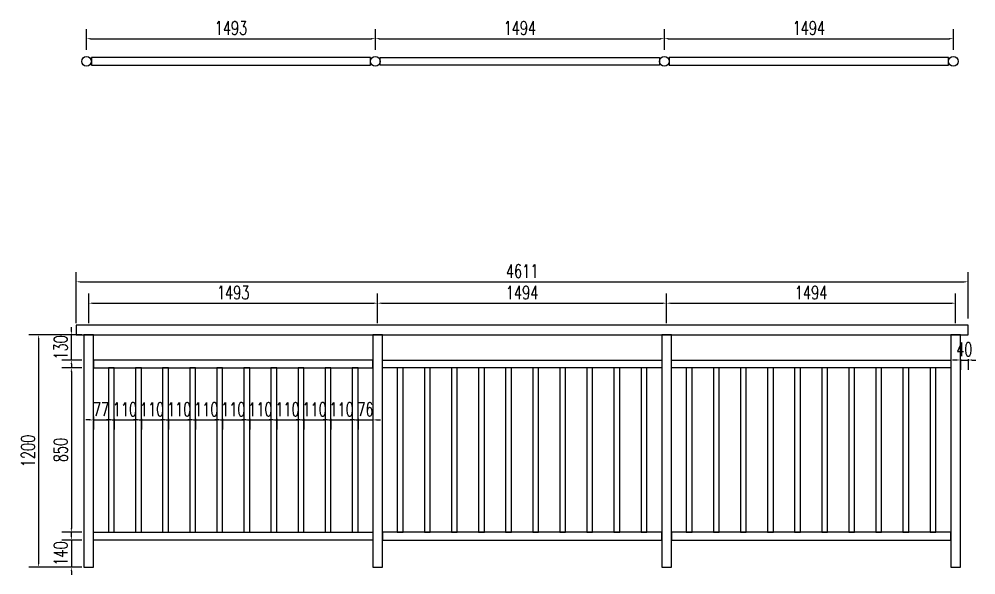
# Model space of a CAD drawing. Header units: millimetres. Extents: x -2430464 to 225692, y -180 to 1805330.
# Drawn here: x -1553656 to -1548710, y 614813 to 617684 of the extents above; entities that cross this region are included whole.
import ezdxf

# ---------------------------------------------------------------- set-up
doc = ezdxf.new("R2010")
doc.units = ezdxf.units.MM
doc.header["$LTSCALE"] = 1000
doc.layers.get('0').update_dxf_attribs({"linetype": 'CONTINUOUS'})
doc.layers.get('DEFPOINTS').update_dxf_attribs({"linetype": 'CONTINUOUS'})
for name, color, linetype in [('W-PLASTIC_RAILINGS塑木栏杆', 6, 'CONTINUOUS'), ('W-STEEL_FRAME钢架', 3, 'CONTINUOUS'), ('W-WOOD_FLOOR木地板', 30, 'CONTINUOUS'), ('景-通用-文字', 7, 'CONTINUOUS')]:
    doc.layers.add(name, color=color, linetype=linetype)
doc.styles.add('STANDARD_T3', font='simplex.shx', dxfattribs={"width": 0.7, "bigfont": 'gbcbig.shx'})
doc.dimstyles.new('W&&20', dxfattribs={"dimtxt": 70, "dimasz": 20, "dimexe": 50, "dimexo": 60, "dimgap": 20, "dimtad": 1, "dimdec": 0, "dimzin": 0, "dimdsep": 46, "dimtxsty": 'STANDARD_T3', "dimcen": 0.09, "dimclrd": 1, "dimclre": 1, "dimclrt": 7, "dimazin": 2, "dimtfac": 1, "dimtdec": 0, "dimtix": 1, "dimtmove": 2, "dimatfit": 3, "dimfxl": 0, "dimtolj": 1, "dimtzin": 0, "dimarcsym": 0})

# ---------------------------------------------------------------- blocks, each defined once
blk = doc.blocks.new('*D629')
at = {"layer": 'DEFPOINTS', "color": 0, "transparency": 16777216}
for p in [(-1553361.2, 616052.8), (-1553555.2, 614852.8), (-1553321.2, 614852.8)]:
    blk.add_point(p, dxfattribs=at)
at = {"layer": 'W-WOOD_FLOOR木地板', "color": 1, "lineweight": -2, "transparency": 16777216}
for p, q in [((-1553421.2, 616052.8), (-1553605.2, 616052.8)), ((-1553555.2, 616032.8), (-1553555.2, 614872.8)), ((-1553381.2, 614852.8), (-1553605.2, 614852.8))]:
    blk.add_line(p, q, dxfattribs=at)
at = {"layer": 'W-WOOD_FLOOR木地板', "color": 1, "transparency": 16777216}
for points in [[(-1553558.6, 616032.8), (-1553551.9, 616032.8), (-1553555.2, 616052.8)], [(-1553558.6, 614872.8), (-1553551.9, 614872.8), (-1553555.2, 614852.8)]]:
    blk.add_solid(points, dxfattribs=at)
at = {"layer": 'W-WOOD_FLOOR木地板', "color": 7, "transparency": 16777216, "insert": (-1553610.2, 615452.8), "char_height": 70, "attachment_point": 5, "rotation": 90, "style": 'STANDARD_T3'}
blk.add_mtext('\\A1;1200', dxfattribs=at)
blk = doc.blocks.new('*D630')
at = {"layer": 'DEFPOINTS', "color": 0, "transparency": 16777216}
for p in [(-1553271.2, 615882.8), (-1553386.2, 615032.8), (-1553271.2, 615032.8)]:
    blk.add_point(p, dxfattribs=at)
at = {"layer": 'W-WOOD_FLOOR木地板', "color": 1, "lineweight": -2, "transparency": 16777216}
for p, q in [((-1553331.2, 615882.8), (-1553436.2, 615882.8)), ((-1553386.2, 615862.8), (-1553386.2, 615052.8)), ((-1553331.2, 615032.8), (-1553436.2, 615032.8))]:
    blk.add_line(p, q, dxfattribs=at)
at = {"layer": 'W-WOOD_FLOOR木地板', "color": 1, "transparency": 16777216}
for points in [[(-1553389.6, 615862.8), (-1553382.9, 615862.8), (-1553386.2, 615882.8)], [(-1553389.6, 615052.8), (-1553382.9, 615052.8), (-1553386.2, 615032.8)]]:
    blk.add_solid(points, dxfattribs=at)
at = {"layer": 'W-WOOD_FLOOR木地板', "color": 7, "transparency": 16777216, "insert": (-1553441.2, 615457.8), "char_height": 70, "attachment_point": 5, "rotation": 90, "style": 'STANDARD_T3'}
blk.add_mtext('\\A1;850', dxfattribs=at)
blk = doc.blocks.new('*D628')
at = {"layer": 'DEFPOINTS', "color": 0, "transparency": 16777216}
for p in [(-1553386.2, 616052.8), (-1553271.2, 616052.8), (-1553271.2, 615922.8)]:
    blk.add_point(p, dxfattribs=at)
at = {"layer": 'W-WOOD_FLOOR木地板', "color": 1, "lineweight": -2, "transparency": 16777216}
for p, q in [((-1553386.2, 616072.8), (-1553386.2, 616092.8)), ((-1553331.2, 616052.8), (-1553436.2, 616052.8)), ((-1553386.2, 615922.8), (-1553386.2, 616052.8)), ((-1553331.2, 615922.8), (-1553436.2, 615922.8)), ((-1553386.2, 615902.8), (-1553386.2, 615882.8))]:
    blk.add_line(p, q, dxfattribs=at)
at = {"layer": 'W-WOOD_FLOOR木地板', "color": 1, "transparency": 16777216}
for points in [[(-1553389.6, 616072.8), (-1553382.9, 616072.8), (-1553386.2, 616052.8)], [(-1553389.6, 615902.8), (-1553382.9, 615902.8), (-1553386.2, 615922.8)]]:
    blk.add_solid(points, dxfattribs=at)
at = {"layer": 'W-WOOD_FLOOR木地板', "color": 7, "transparency": 16777216, "insert": (-1553441.2, 615987.8), "char_height": 70, "attachment_point": 5, "rotation": 90, "style": 'STANDARD_T3'}
blk.add_mtext('\\A1;130', dxfattribs=at)
blk = doc.blocks.new('*D631')
at = {"layer": 'DEFPOINTS', "color": 0, "transparency": 16777216}
for p in [(-1553271.2, 614992.8), (-1553386.2, 614852.8), (-1553271.2, 614852.8)]:
    blk.add_point(p, dxfattribs=at)
at = {"layer": 'W-WOOD_FLOOR木地板', "color": 1, "lineweight": -2, "transparency": 16777216}
for p, q in [((-1553386.2, 615012.8), (-1553386.2, 615032.8)), ((-1553331.2, 614992.8), (-1553436.2, 614992.8)), ((-1553386.2, 614992.8), (-1553386.2, 614852.8)), ((-1553331.2, 614852.8), (-1553436.2, 614852.8)), ((-1553386.2, 614832.8), (-1553386.2, 614812.8))]:
    blk.add_line(p, q, dxfattribs=at)
at = {"layer": 'W-WOOD_FLOOR木地板', "color": 1, "transparency": 16777216}
for points in [[(-1553389.5, 615012.8), (-1553382.8, 615012.8), (-1553386.2, 614992.8)], [(-1553389.5, 614832.8), (-1553382.8, 614832.8), (-1553386.2, 614852.8)]]:
    blk.add_solid(points, dxfattribs=at)
at = {"layer": 'W-WOOD_FLOOR木地板', "color": 7, "transparency": 16777216, "insert": (-1553441.2, 614922.8), "char_height": 70, "attachment_point": 5, "rotation": 90, "style": 'STANDARD_T3'}
blk.add_mtext('\\A1;140', dxfattribs=at)
blk = doc.blocks.new('*D632')
at = {"layer": 'DEFPOINTS', "color": 0, "transparency": 16777216}
for p in [(-1551803.2, 616216.3), (-1553296.2, 616052.8), (-1551803.2, 616052.8)]:
    blk.add_point(p, dxfattribs=at)
at = {"layer": 'W-WOOD_FLOOR木地板', "color": 1, "lineweight": -2, "transparency": 16777216}
for p, q in [((-1553296.2, 616112.8), (-1553296.2, 616266.3)), ((-1551803.2, 616112.8), (-1551803.2, 616266.3)), ((-1553276.2, 616216.3), (-1551823.2, 616216.3))]:
    blk.add_line(p, q, dxfattribs=at)
at = {"layer": 'W-WOOD_FLOOR木地板', "color": 1, "transparency": 16777216}
for points in [[(-1553276.2, 616219.6), (-1553276.2, 616212.9), (-1553296.2, 616216.3)], [(-1551823.2, 616219.6), (-1551823.2, 616212.9), (-1551803.2, 616216.3)]]:
    blk.add_solid(points, dxfattribs=at)
at = {"layer": 'W-WOOD_FLOOR木地板', "color": 7, "transparency": 16777216, "insert": (-1552549.7, 616271.3), "char_height": 70, "attachment_point": 5, "style": 'STANDARD_T3'}
blk.add_mtext('\\A1;1493', dxfattribs=at)
blk = doc.blocks.new('*D633')
at = {"layer": 'DEFPOINTS', "color": 0, "transparency": 16777216}
for p in [(-1550309.2, 616216.3), (-1551803.2, 616052.8), (-1550309.2, 616052.8)]:
    blk.add_point(p, dxfattribs=at)
at = {"layer": 'W-WOOD_FLOOR木地板', "color": 1, "lineweight": -2, "transparency": 16777216}
for p, q in [((-1551803.2, 616112.8), (-1551803.2, 616266.3)), ((-1550309.2, 616112.8), (-1550309.2, 616266.3)), ((-1551783.2, 616216.3), (-1550329.2, 616216.3))]:
    blk.add_line(p, q, dxfattribs=at)
at = {"layer": 'W-WOOD_FLOOR木地板', "color": 1, "transparency": 16777216}
for points in [[(-1551783.2, 616219.6), (-1551783.2, 616212.9), (-1551803.2, 616216.3)], [(-1550329.2, 616219.6), (-1550329.2, 616212.9), (-1550309.2, 616216.3)]]:
    blk.add_solid(points, dxfattribs=at)
at = {"layer": 'W-WOOD_FLOOR木地板', "color": 7, "transparency": 16777216, "insert": (-1551056.2, 616271.3), "char_height": 70, "attachment_point": 5, "style": 'STANDARD_T3'}
blk.add_mtext('\\A1;1494', dxfattribs=at)
blk = doc.blocks.new('*D634')
at = {"layer": 'DEFPOINTS', "color": 0, "transparency": 16777216}
for p in [(-1548815.2, 616216.3), (-1550309.2, 616052.8), (-1548815.2, 616052.8)]:
    blk.add_point(p, dxfattribs=at)
at = {"layer": 'W-WOOD_FLOOR木地板', "color": 1, "lineweight": -2, "transparency": 16777216}
for p, q in [((-1550309.2, 616112.8), (-1550309.2, 616266.3)), ((-1548815.2, 616112.8), (-1548815.2, 616266.3)), ((-1550289.2, 616216.3), (-1548835.2, 616216.3))]:
    blk.add_line(p, q, dxfattribs=at)
at = {"layer": 'W-WOOD_FLOOR木地板', "color": 1, "transparency": 16777216}
for points in [[(-1550289.2, 616219.6), (-1550289.2, 616212.9), (-1550309.2, 616216.3)], [(-1548835.2, 616219.6), (-1548835.2, 616212.9), (-1548815.2, 616216.3)]]:
    blk.add_solid(points, dxfattribs=at)
at = {"layer": 'W-WOOD_FLOOR木地板', "color": 7, "transparency": 16777216, "insert": (-1549562.2, 616271.3), "char_height": 70, "attachment_point": 5, "style": 'STANDARD_T3'}
blk.add_mtext('\\A1;1494', dxfattribs=at)
blk = doc.blocks.new('*U1099')
at = {"layer": 'W-PLASTIC_RAILINGS塑木栏杆'}
blk.add_lwpolyline([(-15, -420), (15, -420), (15, 430), (-15, 430)], close=True, dxfattribs=at)
blk = doc.blocks.new('*U1100')
at = {"layer": 'W-PLASTIC_RAILINGS塑木栏杆', "color": 0, "linetype": 'ByBlock', "lineweight": -2, "transparency": 16777216}
for p in [(0, 0), (140, 0), (280, 0), (420, 0), (560, 0), (700, 0), (840, 0), (980, 0), (1120, 0), (1260, 0)]:
    blk.add_blockref('*U1099', p, dxfattribs=at)
blk = doc.blocks.new('*D1111')
at = {"layer": 'DEFPOINTS', "color": 0, "transparency": 16777216}
for p in [(-1553271.2, 615690.3), (-1553194.2, 615690.3), (-1553194.2, 615613.3)]:
    blk.add_point(p, dxfattribs=at)
at = {"layer": 'W-WOOD_FLOOR木地板', "color": 1, "lineweight": -2, "transparency": 16777216}
for p, q in [((-1553271.2, 615630.3), (-1553271.2, 615563.3)), ((-1553194.2, 615630.3), (-1553194.2, 615563.3)), ((-1553291.2, 615613.3), (-1553311.2, 615613.3)), ((-1553271.2, 615613.3), (-1553194.2, 615613.3)), ((-1553174.2, 615613.3), (-1553154.2, 615613.3))]:
    blk.add_line(p, q, dxfattribs=at)
at = {"layer": 'W-WOOD_FLOOR木地板', "color": 1, "transparency": 16777216}
for points in [[(-1553291.2, 615616.6), (-1553291.2, 615609.9), (-1553271.2, 615613.3)], [(-1553174.2, 615616.6), (-1553174.2, 615609.9), (-1553194.2, 615613.3)]]:
    blk.add_solid(points, dxfattribs=at)
at = {"layer": 'W-WOOD_FLOOR木地板', "color": 7, "transparency": 16777216, "insert": (-1553232.7, 615668.3), "char_height": 70, "attachment_point": 5, "style": 'STANDARD_T3'}
blk.add_mtext('\\A1;77', dxfattribs=at)
blk = doc.blocks.new('*D1101')
at = {"layer": 'DEFPOINTS', "color": 0, "transparency": 16777216}
for p in [(-1552324.2, 615737.2), (-1552214.2, 615737.2), (-1552214.2, 615613.3)]:
    blk.add_point(p, dxfattribs=at)
at = {"layer": '景-通用-文字', "color": 1, "lineweight": -2, "transparency": 16777216}
for p, q in [((-1552344.2, 615613.3), (-1552364.2, 615613.3)), ((-1552324.2, 615618.3), (-1552324.2, 615563.3)), ((-1552324.2, 615613.3), (-1552214.2, 615613.3)), ((-1552214.2, 615618.3), (-1552214.2, 615563.3)), ((-1552194.2, 615613.3), (-1552174.2, 615613.3))]:
    blk.add_line(p, q, dxfattribs=at)
at = {"layer": '景-通用-文字', "color": 1, "transparency": 16777216}
for points in [[(-1552344.2, 615616.6), (-1552344.2, 615609.9), (-1552324.2, 615613.3)], [(-1552194.2, 615616.6), (-1552194.2, 615609.9), (-1552214.2, 615613.3)]]:
    blk.add_solid(points, dxfattribs=at)
at = {"layer": '景-通用-文字', "color": 7, "transparency": 16777216, "insert": (-1552269.2, 615668.3), "char_height": 70, "attachment_point": 5, "style": 'STANDARD_T3'}
blk.add_mtext('\\A1;110', dxfattribs=at)
blk = doc.blocks.new('*D1102')
at = {"layer": 'DEFPOINTS', "color": 0, "transparency": 16777216}
for p in [(-1552044.2, 615737.2), (-1551934.2, 615737.2), (-1551934.2, 615613.3)]:
    blk.add_point(p, dxfattribs=at)
at = {"layer": '景-通用-文字', "color": 1, "lineweight": -2, "transparency": 16777216}
for p, q in [((-1552064.2, 615613.3), (-1552084.2, 615613.3)), ((-1552044.2, 615618.3), (-1552044.2, 615563.3)), ((-1552044.2, 615613.3), (-1551934.2, 615613.3)), ((-1551934.2, 615618.3), (-1551934.2, 615563.3)), ((-1551914.2, 615613.3), (-1551894.2, 615613.3))]:
    blk.add_line(p, q, dxfattribs=at)
at = {"layer": '景-通用-文字', "color": 1, "transparency": 16777216}
for points in [[(-1552064.2, 615616.6), (-1552064.2, 615609.9), (-1552044.2, 615613.3)], [(-1551914.2, 615616.6), (-1551914.2, 615609.9), (-1551934.2, 615613.3)]]:
    blk.add_solid(points, dxfattribs=at)
at = {"layer": '景-通用-文字', "color": 7, "transparency": 16777216, "insert": (-1551989.2, 615668.3), "char_height": 70, "attachment_point": 5, "style": 'STANDARD_T3'}
blk.add_mtext('\\A1;110', dxfattribs=at)
blk = doc.blocks.new('*D1103')
at = {"layer": 'DEFPOINTS', "color": 0, "transparency": 16777216}
for p in [(-1551904.2, 615737.2), (-1551828.2, 615737.2), (-1551828.2, 615613.3)]:
    blk.add_point(p, dxfattribs=at)
at = {"layer": '景-通用-文字', "color": 1, "lineweight": -2, "transparency": 16777216}
for p, q in [((-1551924.2, 615613.3), (-1551944.2, 615613.3)), ((-1551904.2, 615618.3), (-1551904.2, 615563.3)), ((-1551904.2, 615613.3), (-1551828.2, 615613.3)), ((-1551828.2, 615618.3), (-1551828.2, 615563.3)), ((-1551808.2, 615613.3), (-1551788.2, 615613.3))]:
    blk.add_line(p, q, dxfattribs=at)
at = {"layer": '景-通用-文字', "color": 1, "transparency": 16777216}
for points in [[(-1551924.2, 615616.6), (-1551924.2, 615609.9), (-1551904.2, 615613.3)], [(-1551808.2, 615616.6), (-1551808.2, 615609.9), (-1551828.2, 615613.3)]]:
    blk.add_solid(points, dxfattribs=at)
at = {"layer": '景-通用-文字', "color": 7, "transparency": 16777216, "insert": (-1551866.2, 615668.3), "char_height": 70, "attachment_point": 5, "style": 'STANDARD_T3'}
blk.add_mtext('\\A1;76', dxfattribs=at)
blk = doc.blocks.new('*D1104')
at = {"layer": 'DEFPOINTS', "color": 0, "transparency": 16777216}
for p in [(-1552184.2, 615737.2), (-1552074.2, 615737.2), (-1552074.2, 615613.3)]:
    blk.add_point(p, dxfattribs=at)
at = {"layer": '景-通用-文字', "color": 1, "lineweight": -2, "transparency": 16777216}
for p, q in [((-1552204.2, 615613.3), (-1552224.2, 615613.3)), ((-1552184.2, 615618.3), (-1552184.2, 615563.3)), ((-1552184.2, 615613.3), (-1552074.2, 615613.3)), ((-1552074.2, 615618.3), (-1552074.2, 615563.3)), ((-1552054.2, 615613.3), (-1552034.2, 615613.3))]:
    blk.add_line(p, q, dxfattribs=at)
at = {"layer": '景-通用-文字', "color": 1, "transparency": 16777216}
for points in [[(-1552204.2, 615616.6), (-1552204.2, 615609.9), (-1552184.2, 615613.3)], [(-1552054.2, 615616.6), (-1552054.2, 615609.9), (-1552074.2, 615613.3)]]:
    blk.add_solid(points, dxfattribs=at)
at = {"layer": '景-通用-文字', "color": 7, "transparency": 16777216, "insert": (-1552129.2, 615668.3), "char_height": 70, "attachment_point": 5, "style": 'STANDARD_T3'}
blk.add_mtext('\\A1;110', dxfattribs=at)
blk = doc.blocks.new('*D1105')
at = {"layer": 'DEFPOINTS', "color": 0, "transparency": 16777216}
for p in [(-1552464.2, 615737.2), (-1552354.2, 615737.2), (-1552354.2, 615613.3)]:
    blk.add_point(p, dxfattribs=at)
at = {"layer": '景-通用-文字', "color": 1, "lineweight": -2, "transparency": 16777216}
for p, q in [((-1552484.2, 615613.3), (-1552504.2, 615613.3)), ((-1552464.2, 615618.3), (-1552464.2, 615563.3)), ((-1552464.2, 615613.3), (-1552354.2, 615613.3)), ((-1552354.2, 615618.3), (-1552354.2, 615563.3)), ((-1552334.2, 615613.3), (-1552314.2, 615613.3))]:
    blk.add_line(p, q, dxfattribs=at)
at = {"layer": '景-通用-文字', "color": 1, "transparency": 16777216}
for points in [[(-1552484.2, 615616.6), (-1552484.2, 615609.9), (-1552464.2, 615613.3)], [(-1552334.2, 615616.6), (-1552334.2, 615609.9), (-1552354.2, 615613.3)]]:
    blk.add_solid(points, dxfattribs=at)
at = {"layer": '景-通用-文字', "color": 7, "transparency": 16777216, "insert": (-1552409.2, 615668.3), "char_height": 70, "attachment_point": 5, "style": 'STANDARD_T3'}
blk.add_mtext('\\A1;110', dxfattribs=at)
blk = doc.blocks.new('*D1106')
at = {"layer": 'DEFPOINTS', "color": 0, "transparency": 16777216}
for p in [(-1552604.2, 615737.2), (-1552494.2, 615737.2), (-1552494.2, 615613.3)]:
    blk.add_point(p, dxfattribs=at)
at = {"layer": '景-通用-文字', "color": 1, "lineweight": -2, "transparency": 16777216}
for p, q in [((-1552624.2, 615613.3), (-1552644.2, 615613.3)), ((-1552604.2, 615618.3), (-1552604.2, 615563.3)), ((-1552604.2, 615613.3), (-1552494.2, 615613.3)), ((-1552494.2, 615618.3), (-1552494.2, 615563.3)), ((-1552474.2, 615613.3), (-1552454.2, 615613.3))]:
    blk.add_line(p, q, dxfattribs=at)
at = {"layer": '景-通用-文字', "color": 1, "transparency": 16777216}
for points in [[(-1552624.2, 615616.6), (-1552624.2, 615609.9), (-1552604.2, 615613.3)], [(-1552474.2, 615616.6), (-1552474.2, 615609.9), (-1552494.2, 615613.3)]]:
    blk.add_solid(points, dxfattribs=at)
at = {"layer": '景-通用-文字', "color": 7, "transparency": 16777216, "insert": (-1552549.2, 615668.3), "char_height": 70, "attachment_point": 5, "style": 'STANDARD_T3'}
blk.add_mtext('\\A1;110', dxfattribs=at)
blk = doc.blocks.new('*D1107')
at = {"layer": 'DEFPOINTS', "color": 0, "transparency": 16777216}
for p in [(-1552744.2, 615737.2), (-1552634.2, 615737.2), (-1552634.2, 615613.3)]:
    blk.add_point(p, dxfattribs=at)
at = {"layer": '景-通用-文字', "color": 1, "lineweight": -2, "transparency": 16777216}
for p, q in [((-1552764.2, 615613.3), (-1552784.2, 615613.3)), ((-1552744.2, 615618.3), (-1552744.2, 615563.3)), ((-1552744.2, 615613.3), (-1552634.2, 615613.3)), ((-1552634.2, 615618.3), (-1552634.2, 615563.3)), ((-1552614.2, 615613.3), (-1552594.2, 615613.3))]:
    blk.add_line(p, q, dxfattribs=at)
at = {"layer": '景-通用-文字', "color": 1, "transparency": 16777216}
for points in [[(-1552764.2, 615616.6), (-1552764.2, 615609.9), (-1552744.2, 615613.3)], [(-1552614.2, 615616.6), (-1552614.2, 615609.9), (-1552634.2, 615613.3)]]:
    blk.add_solid(points, dxfattribs=at)
at = {"layer": '景-通用-文字', "color": 7, "transparency": 16777216, "insert": (-1552689.2, 615668.3), "char_height": 70, "attachment_point": 5, "style": 'STANDARD_T3'}
blk.add_mtext('\\A1;110', dxfattribs=at)
blk = doc.blocks.new('*D1108')
at = {"layer": 'DEFPOINTS', "color": 0, "transparency": 16777216}
for p in [(-1552884.2, 615737.2), (-1552774.2, 615737.2), (-1552774.2, 615613.3)]:
    blk.add_point(p, dxfattribs=at)
at = {"layer": '景-通用-文字', "color": 1, "lineweight": -2, "transparency": 16777216}
for p, q in [((-1552904.2, 615613.3), (-1552924.2, 615613.3)), ((-1552884.2, 615618.3), (-1552884.2, 615563.3)), ((-1552884.2, 615613.3), (-1552774.2, 615613.3)), ((-1552774.2, 615618.3), (-1552774.2, 615563.3)), ((-1552754.2, 615613.3), (-1552734.2, 615613.3))]:
    blk.add_line(p, q, dxfattribs=at)
at = {"layer": '景-通用-文字', "color": 1, "transparency": 16777216}
for points in [[(-1552904.2, 615616.6), (-1552904.2, 615609.9), (-1552884.2, 615613.3)], [(-1552754.2, 615616.6), (-1552754.2, 615609.9), (-1552774.2, 615613.3)]]:
    blk.add_solid(points, dxfattribs=at)
at = {"layer": '景-通用-文字', "color": 7, "transparency": 16777216, "insert": (-1552829.2, 615668.3), "char_height": 70, "attachment_point": 5, "style": 'STANDARD_T3'}
blk.add_mtext('\\A1;110', dxfattribs=at)
blk = doc.blocks.new('*D1109')
at = {"layer": 'DEFPOINTS', "color": 0, "transparency": 16777216}
for p in [(-1553024.2, 615737.2), (-1552914.2, 615737.2), (-1552914.2, 615613.3)]:
    blk.add_point(p, dxfattribs=at)
at = {"layer": '景-通用-文字', "color": 1, "lineweight": -2, "transparency": 16777216}
for p, q in [((-1553044.2, 615613.3), (-1553064.2, 615613.3)), ((-1553024.2, 615618.3), (-1553024.2, 615563.3)), ((-1553024.2, 615613.3), (-1552914.2, 615613.3)), ((-1552914.2, 615618.3), (-1552914.2, 615563.3)), ((-1552894.2, 615613.3), (-1552874.2, 615613.3))]:
    blk.add_line(p, q, dxfattribs=at)
at = {"layer": '景-通用-文字', "color": 1, "transparency": 16777216}
for points in [[(-1553044.2, 615616.6), (-1553044.2, 615609.9), (-1553024.2, 615613.3)], [(-1552894.2, 615616.6), (-1552894.2, 615609.9), (-1552914.2, 615613.3)]]:
    blk.add_solid(points, dxfattribs=at)
at = {"layer": '景-通用-文字', "color": 7, "transparency": 16777216, "insert": (-1552969.2, 615668.3), "char_height": 70, "attachment_point": 5, "style": 'STANDARD_T3'}
blk.add_mtext('\\A1;110', dxfattribs=at)
blk = doc.blocks.new('*D1110')
at = {"layer": 'DEFPOINTS', "color": 0, "transparency": 16777216}
for p in [(-1553164.2, 615737.2), (-1553054.2, 615737.2), (-1553054.2, 615613.3)]:
    blk.add_point(p, dxfattribs=at)
at = {"layer": '景-通用-文字', "color": 1, "lineweight": -2, "transparency": 16777216}
for p, q in [((-1553184.2, 615613.3), (-1553204.2, 615613.3)), ((-1553164.2, 615618.3), (-1553164.2, 615563.3)), ((-1553164.2, 615613.3), (-1553054.2, 615613.3)), ((-1553054.2, 615618.3), (-1553054.2, 615563.3)), ((-1553034.2, 615613.3), (-1553014.2, 615613.3))]:
    blk.add_line(p, q, dxfattribs=at)
at = {"layer": '景-通用-文字', "color": 1, "transparency": 16777216}
for points in [[(-1553184.2, 615616.6), (-1553184.2, 615609.9), (-1553164.2, 615613.3)], [(-1553034.2, 615616.6), (-1553034.2, 615609.9), (-1553054.2, 615613.3)]]:
    blk.add_solid(points, dxfattribs=at)
at = {"layer": '景-通用-文字', "color": 7, "transparency": 16777216, "insert": (-1553109.2, 615668.3), "char_height": 70, "attachment_point": 5, "style": 'STANDARD_T3'}
blk.add_mtext('\\A1;110', dxfattribs=at)
blk = doc.blocks.new('*U1281')
at = {"layer": 'W-PLASTIC_RAILINGS塑木栏杆'}
blk.add_lwpolyline([(-15, -420), (15, -420), (15, 430), (-15, 430)], close=True, dxfattribs=at)
blk = doc.blocks.new('*U1282')
at = {"layer": 'W-PLASTIC_RAILINGS塑木栏杆', "color": 0, "linetype": 'ByBlock', "lineweight": -2, "transparency": 16777216}
for p in [(0, 0), (140, 0), (280, 0), (420, 0), (560, 0), (700, 0), (840, 0), (980, 0), (1120, 0), (1260, 0)]:
    blk.add_blockref('*U1281', p, dxfattribs=at)
blk = doc.blocks.new('*U1283')
at = {"layer": 'W-PLASTIC_RAILINGS塑木栏杆'}
blk.add_lwpolyline([(-15, -420), (15, -420), (15, 430), (-15, 430)], close=True, dxfattribs=at)
blk = doc.blocks.new('*U1284')
at = {"layer": 'W-PLASTIC_RAILINGS塑木栏杆', "color": 0, "linetype": 'ByBlock', "lineweight": -2, "transparency": 16777216}
for p in [(0, 0), (140, 0), (280, 0), (420, 0), (560, 0), (700, 0), (840, 0), (980, 0), (1120, 0), (1260, 0)]:
    blk.add_blockref('*U1283', p, dxfattribs=at)
blk = doc.blocks.new('*D2108')
at = {"layer": 'DEFPOINTS', "color": 0, "transparency": 16777216}
for p in [(-1548750.2, 616326.9), (-1548750.2, 616077.8), (-1553361.2, 616052.8)]:
    blk.add_point(p, dxfattribs=at)
at = {"layer": 'W-WOOD_FLOOR木地板', "color": 1, "lineweight": -2, "transparency": 16777216}
for p, q in [((-1553361.2, 616112.8), (-1553361.2, 616376.9)), ((-1548750.2, 616137.8), (-1548750.2, 616376.9)), ((-1553341.2, 616326.9), (-1548770.2, 616326.9))]:
    blk.add_line(p, q, dxfattribs=at)
at = {"layer": 'W-WOOD_FLOOR木地板', "color": 1, "transparency": 16777216}
for points in [[(-1553341.2, 616330.3), (-1553341.2, 616323.6), (-1553361.2, 616326.9)], [(-1548770.2, 616330.3), (-1548770.2, 616323.6), (-1548750.2, 616326.9)]]:
    blk.add_solid(points, dxfattribs=at)
at = {"layer": 'W-WOOD_FLOOR木地板', "color": 7, "transparency": 16777216, "insert": (-1551055.7, 616381.9), "char_height": 70, "attachment_point": 5, "style": 'STANDARD_T3'}
blk.add_mtext('\\A1;4611', dxfattribs=at)
blk = doc.blocks.new('*D2109')
at = {"color": 1, "lineweight": -2, "transparency": 16777216}
for p, q in [((-1548810.2, 615922.8), (-1548830.2, 615922.8)), ((-1548790.2, 615927.8), (-1548790.2, 615872.8)), ((-1548790.2, 615922.8), (-1548750.2, 615922.8)), ((-1548750.2, 615927.8), (-1548750.2, 615872.8)), ((-1548730.2, 615922.8), (-1548710.2, 615922.8))]:
    blk.add_line(p, q, dxfattribs=at)
at = {"color": 1, "transparency": 16777216}
for points in [[(-1548810.2, 615926.1), (-1548810.2, 615919.4), (-1548790.2, 615922.8)], [(-1548730.2, 615926.1), (-1548730.2, 615919.4), (-1548750.2, 615922.8)]]:
    blk.add_solid(points, dxfattribs=at)
at = {"layer": 'DEFPOINTS', "color": 0, "transparency": 16777216}
for p in [(-1548790.2, 616052.8), (-1548750.2, 616052.8), (-1548750.2, 615922.8)]:
    blk.add_point(p, dxfattribs=at)
at = {"color": 7, "transparency": 16777216, "insert": (-1548770.2, 615977.8), "char_height": 70, "attachment_point": 5, "style": 'STANDARD_T3'}
blk.add_mtext('\\A1;40', dxfattribs=at)
blk = doc.blocks.new('*D2230')
at = {"layer": 'DEFPOINTS', "color": 0, "transparency": 16777216}
for p in [(-1551814.7, 617582.9), (-1553307.7, 617465.6), (-1551814.7, 617465.6)]:
    blk.add_point(p, dxfattribs=at)
at = {"layer": 'W-STEEL_FRAME钢架', "color": 1, "lineweight": -2, "transparency": 16777216}
for p, q in [((-1553307.7, 617525.6), (-1553307.7, 617632.9)), ((-1551814.7, 617525.6), (-1551814.7, 617632.9)), ((-1553287.7, 617582.9), (-1551834.7, 617582.9))]:
    blk.add_line(p, q, dxfattribs=at)
at = {"layer": 'W-STEEL_FRAME钢架', "color": 1, "transparency": 16777216}
for points in [[(-1553287.7, 617586.3), (-1553287.7, 617579.6), (-1553307.7, 617582.9)], [(-1551834.7, 617586.3), (-1551834.7, 617579.6), (-1551814.7, 617582.9)]]:
    blk.add_solid(points, dxfattribs=at)
at = {"layer": 'W-STEEL_FRAME钢架', "color": 7, "transparency": 16777216, "insert": (-1552561.2, 617637.9), "char_height": 70, "attachment_point": 5, "style": 'STANDARD_T3'}
blk.add_mtext('\\A1;1493', dxfattribs=at)
blk = doc.blocks.new('*D2231')
at = {"layer": 'DEFPOINTS', "color": 0, "transparency": 16777216}
for p in [(-1550320.7, 617582.9), (-1551814.7, 617465.6), (-1550320.7, 617465.6)]:
    blk.add_point(p, dxfattribs=at)
at = {"layer": 'W-STEEL_FRAME钢架', "color": 1, "lineweight": -2, "transparency": 16777216}
for p, q in [((-1551814.7, 617525.6), (-1551814.7, 617632.9)), ((-1550320.7, 617525.6), (-1550320.7, 617632.9)), ((-1551794.7, 617582.9), (-1550340.7, 617582.9))]:
    blk.add_line(p, q, dxfattribs=at)
at = {"layer": 'W-STEEL_FRAME钢架', "color": 1, "transparency": 16777216}
for points in [[(-1551794.7, 617586.3), (-1551794.7, 617579.6), (-1551814.7, 617582.9)], [(-1550340.7, 617586.3), (-1550340.7, 617579.6), (-1550320.7, 617582.9)]]:
    blk.add_solid(points, dxfattribs=at)
at = {"layer": 'W-STEEL_FRAME钢架', "color": 7, "transparency": 16777216, "insert": (-1551067.7, 617637.9), "char_height": 70, "attachment_point": 5, "style": 'STANDARD_T3'}
blk.add_mtext('\\A1;1494', dxfattribs=at)
blk = doc.blocks.new('*D2232')
at = {"layer": 'DEFPOINTS', "color": 0, "transparency": 16777216}
for p in [(-1548826.7, 617582.9), (-1550320.7, 617465.6), (-1548826.7, 617465.6)]:
    blk.add_point(p, dxfattribs=at)
at = {"layer": 'W-STEEL_FRAME钢架', "color": 1, "lineweight": -2, "transparency": 16777216}
for p, q in [((-1550320.7, 617525.6), (-1550320.7, 617632.9)), ((-1548826.7, 617525.6), (-1548826.7, 617632.9)), ((-1550300.7, 617582.9), (-1548846.7, 617582.9))]:
    blk.add_line(p, q, dxfattribs=at)
at = {"layer": 'W-STEEL_FRAME钢架', "color": 1, "transparency": 16777216}
for points in [[(-1550300.7, 617586.3), (-1550300.7, 617579.6), (-1550320.7, 617582.9)], [(-1548846.7, 617586.3), (-1548846.7, 617579.6), (-1548826.7, 617582.9)]]:
    blk.add_solid(points, dxfattribs=at)
at = {"layer": 'W-STEEL_FRAME钢架', "color": 7, "transparency": 16777216, "insert": (-1549573.7, 617637.9), "char_height": 70, "attachment_point": 5, "style": 'STANDARD_T3'}
blk.add_mtext('\\A1;1494', dxfattribs=at)

msp = doc.modelspace()

# ---------------------------------------------------------------- linework, layer by layer
at = {"layer": 'W-PLASTIC_RAILINGS塑木栏杆'}
for points in [[(-1553282.73, 617445.6), (-1551839.73, 617445.6), (-1551839.73, 617485.6), (-1553282.73, 617485.6)], [(-1550345.73, 617445.6), (-1551789.73, 617445.6), (-1551789.73, 617485.6), (-1550345.73, 617485.6)], [(-1550295.73, 617445.6), (-1548851.73, 617445.6), (-1548851.73, 617485.6), (-1550295.73, 617485.6)], [(-1553361.22, 616052.76), (-1548750.22, 616052.76), (-1548750.22, 616102.76), (-1553361.22, 616102.76)], [(-1553321.22, 614852.76), (-1553271.22, 614852.76), (-1553271.22, 616052.76), (-1553321.22, 616052.76)], [(-1551828.22, 614852.76), (-1551778.22, 614852.76), (-1551778.22, 616052.76), (-1551828.22, 616052.76)], [(-1550334.22, 614852.76), (-1550284.22, 614852.76), (-1550284.22, 616052.76), (-1550334.22, 616052.76)], [(-1548840.22, 614852.76), (-1548790.22, 614852.76), (-1548790.22, 616052.76), (-1548840.22, 616052.76)], [(-1553271.22, 615882.76), (-1551828.22, 615882.76), (-1551828.22, 615922.76), (-1553271.22, 615922.76)], [(-1550334.22, 615882.76), (-1551778.22, 615882.76), (-1551778.22, 615922.76), (-1550334.22, 615922.76)], [(-1548840.22, 615882.76), (-1550284.22, 615882.76), (-1550284.22, 615922.76), (-1548840.22, 615922.76)], [(-1553271.22, 615032.76), (-1551828.22, 615032.76), (-1551828.22, 614992.76), (-1553271.22, 614992.76)], [(-1550334.22, 615032.76), (-1551778.22, 615032.76), (-1551778.22, 614992.76), (-1550334.22, 614992.76)], [(-1548840.22, 615032.76), (-1550284.22, 615032.76), (-1550284.22, 614992.76), (-1548840.22, 614992.76)]]:
    msp.add_lwpolyline(points, close=True, dxfattribs=at)
for centre in [(-1553307.73, 617465.6), (-1551814.73, 617465.6), (-1550320.73, 617465.6), (-1548826.73, 617465.6)]:
    msp.add_circle(centre, 25, dxfattribs=at)

# ---------------------------------------------------------------- block references
for name, p in [('*U1100', (-1553179.22, 615452.76)), ('*U1282', (-1551686.22, 615452.76)), ('*U1284', (-1550192.22, 615452.76))]:
    msp.add_blockref(name, p, dxfattribs=at)

# ---------------------------------------------------------------- dimensions: what is measured, and where the dimension line sits
at = {"color": 1}
dim = msp.add_linear_dim(base=(-1548750.22, 615922.76), p1=(-1548790.22, 616052.76), p2=(-1548750.22, 616052.76), dimstyle='W&&20', override={"dimfxl": 5, "dimfxlon": 1, "dimarcsym": 2}, dxfattribs=at)
dim.commit()
dim.dimension.update_dxf_attribs({"geometry": '*D2109', "text_midpoint": (-1548770.22, 615977.76)})
at = {"layer": 'W-STEEL_FRAME钢架'}
for base, p1, p2, picture, middle in [((-1551814.73, 617582.94), (-1553307.73, 617465.6), (-1551814.73, 617465.6), '*D2230', (-1552561.23, 617637.94)), ((-1550320.73, 617582.94), (-1551814.73, 617465.6), (-1550320.73, 617465.6), '*D2231', (-1551067.73, 617637.94)), ((-1548826.73, 617582.94), (-1550320.73, 617465.6), (-1548826.73, 617465.6), '*D2232', (-1549573.73, 617637.94))]:
    dim = msp.add_linear_dim(base=base, p1=p1, p2=p2, dimstyle='W&&20', dxfattribs=at)
    dim.commit()
    dim.dimension.update_dxf_attribs({"geometry": picture, "text_midpoint": middle})
at = {"layer": 'W-WOOD_FLOOR木地板'}
for base, p1, p2, picture, middle in [((-1548750.22, 616326.93), (-1553361.22, 616052.76), (-1548750.22, 616077.76), '*D2108', (-1551055.72, 616381.93)), ((-1551803.22, 616216.26), (-1553296.22, 616052.76), (-1551803.22, 616052.76), '*D632', (-1552549.72, 616271.26)), ((-1550309.22, 616216.26), (-1551803.22, 616052.76), (-1550309.22, 616052.76), '*D633', (-1551056.22, 616271.26)), ((-1548815.22, 616216.26), (-1550309.22, 616052.76), (-1548815.22, 616052.76), '*D634', (-1549562.22, 616271.26)), ((-1553194.22, 615613.26), (-1553271.22, 615690.26), (-1553194.22, 615690.26), '*D1111', (-1553232.72, 615668.26))]:
    dim = msp.add_linear_dim(base=base, p1=p1, p2=p2, dimstyle='W&&20', dxfattribs=at)
    dim.commit()
    dim.dimension.update_dxf_attribs({"geometry": picture, "text_midpoint": middle})
for base, p1, p2, picture, middle in [((-1553386.22, 616052.76), (-1553271.22, 615922.76), (-1553271.22, 616052.76), '*D628', (-1553441.22, 615987.76)), ((-1553555.22, 614852.76), (-1553361.22, 616052.76), (-1553321.22, 614852.76), '*D629', (-1553610.22, 615452.76)), ((-1553386.22, 615032.76), (-1553271.22, 615882.76), (-1553271.22, 615032.76), '*D630', (-1553441.22, 615457.76)), ((-1553386.15, 614852.76), (-1553271.22, 614992.76), (-1553271.22, 614852.76), '*D631', (-1553441.15, 614922.76))]:
    dim = msp.add_linear_dim(base=base, p1=p1, p2=p2, angle=90, dimstyle='W&&20', dxfattribs=at)
    dim.commit()
    dim.dimension.update_dxf_attribs({"geometry": picture, "text_midpoint": middle})
at = {"layer": '景-通用-文字', "color": 3}
for base, p1, p2, picture, middle in [((-1553054.22, 615613.26), (-1553164.22, 615737.17), (-1553054.22, 615737.17), '*D1110', (-1553109.22, 615668.26)), ((-1552914.22, 615613.26), (-1553024.22, 615737.17), (-1552914.22, 615737.17), '*D1109', (-1552969.22, 615668.26)), ((-1552774.22, 615613.26), (-1552884.22, 615737.17), (-1552774.22, 615737.17), '*D1108', (-1552829.22, 615668.26)), ((-1552634.22, 615613.26), (-1552744.22, 615737.17), (-1552634.22, 615737.17), '*D1107', (-1552689.22, 615668.26)), ((-1552494.22, 615613.26), (-1552604.22, 615737.17), (-1552494.22, 615737.17), '*D1106', (-1552549.22, 615668.26)), ((-1552354.22, 615613.26), (-1552464.22, 615737.17), (-1552354.22, 615737.17), '*D1105', (-1552409.22, 615668.26)), ((-1552214.22, 615613.26), (-1552324.22, 615737.17), (-1552214.22, 615737.17), '*D1101', (-1552269.22, 615668.26)), ((-1552074.22, 615613.26), (-1552184.22, 615737.17), (-1552074.22, 615737.17), '*D1104', (-1552129.22, 615668.26)), ((-1551934.22, 615613.26), (-1552044.22, 615737.17), (-1551934.22, 615737.17), '*D1102', (-1551989.22, 615668.26)), ((-1551828.22, 615613.26), (-1551904.22, 615737.17), (-1551828.22, 615737.17), '*D1103', (-1551866.22, 615668.26))]:
    dim = msp.add_linear_dim(base=base, p1=p1, p2=p2, dimstyle='W&&20', override={"dimfxl": 5, "dimfxlon": 1, "dimarcsym": 2}, dxfattribs=at)
    dim.commit()
    dim.dimension.update_dxf_attribs({"geometry": picture, "text_midpoint": middle})

doc.saveas('drawing.dxf')
